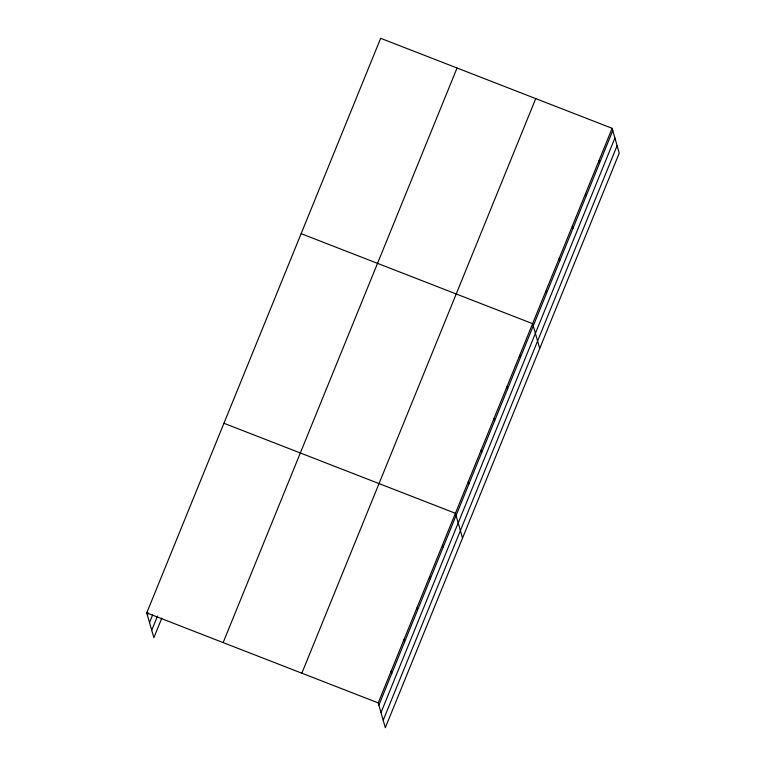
<?xml version="1.0" encoding="UTF-8"?>
<svg xmlns="http://www.w3.org/2000/svg" width="766" height="766" viewBox="0 0 766 766"><rect width="100%" height="100%" fill="white"/><g stroke="black" fill="none" stroke-linecap="round" stroke-linejoin="round"><path stroke-width="1.15" d="M161.846 618.066L153.861 637.685L146.746 612.886L380.664 38.3L612.139 128.315L619.254 153.114L385.336 727.7L378.222 702.901L612.139 128.315M147.398 615.117L148.278 612.944M149.533 622.567L152.635 614.935M151.725 630.236L157.499 616.075M223.136 642.588L457.053 68.002M301.842 673.19L535.75 98.613M378.864 705.141L612.781 130.555M380.999 712.581L614.916 138.004M383.201 720.251L617.118 145.674M301.134 233.659L532.609 323.673L539.714 348.473M223.94 423.272L455.416 513.287L462.53 538.086M146.746 612.886L378.222 702.901M598.878 160.879L599.529 163.12M585.626 193.434L586.268 195.675M572.374 225.999L573.016 228.239M559.113 258.554L559.755 260.794M545.861 291.118L546.503 293.359M519.741 355.28L520.382 357.521M506.881 386.878L507.523 389.118M494.013 418.485L494.654 420.716M481.144 450.082L481.785 452.323M468.285 481.69L468.926 483.921M442.547 544.894L443.188 547.125M429.688 576.492L430.329 578.732M416.819 608.089L417.46 610.33M403.95 639.696L404.601 641.937M391.091 671.294L391.732 673.534"/></g></svg>
